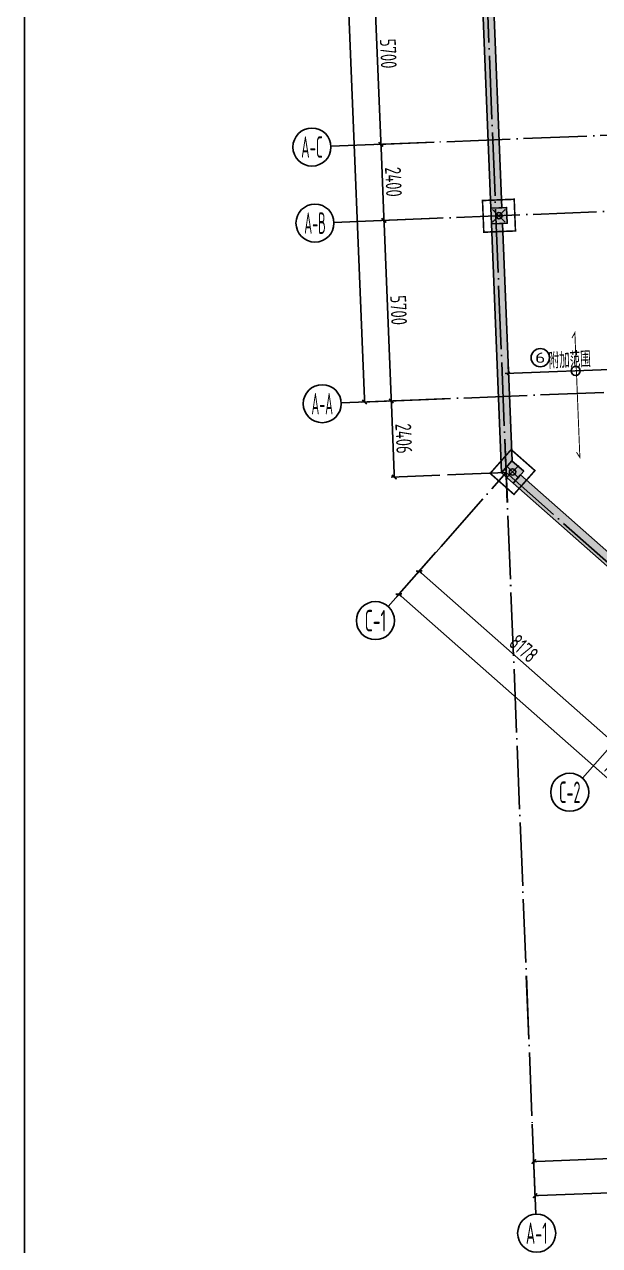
# Model space of a CAD drawing. Extents: x -57409 to 252654, y -8259 to 229119.
# Drawn here: x 23132 to 41275, y 24007 to 62523 of the extents above; entities that cross this region are included whole.
import ezdxf
from ezdxf.enums import TextEntityAlignment as Align

# ---------------------------------------------------------------- set-up
doc = ezdxf.new("R2010")
doc.units = 0
doc.header["$LTSCALE"] = 100
doc.header["$PDMODE"] = 35
doc.header["$PDSIZE"] = 200
doc.linetypes.add('DOTE', pattern=[2.42, 2, -0.2, 0.02, -0.2])
doc.layers.get('0').update_dxf_attribs({"linetype": 'CONTINUOUS'})
doc.layers.get('Defpoints').update_dxf_attribs({"linetype": 'CONTINUOUS'})
for name, color, linetype in [('B-TEXT', 3, 'CONTINUOUS'), ('codim', 7, 'CONTINUOUS'), ('COLU', 7, 'CONTINUOUS'), ('CT', 2, 'CONTINUOUS'), ('dote', 253, 'DOTE'), ('h填实-柱墙', 254, 'CONTINUOUS'), ('Q-dote', 253, 'DOTE'), ('WALL', 3, 'CONTINUOUS'), ('Z-AXIS', 3, 'CONTINUOUS'), ('Z-TEXT', 2, 'CONTINUOUS'), ('板底钢筋', 24, 'CONTINUOUS')]:
    doc.layers.add(name, color=color, linetype=linetype)
doc.layers.add('mis', color=31, linetype='CONTINUOUS', plot=False)
doc.layers.add('重心计算', color=7, linetype='CONTINUOUS', plot=False)
doc.styles.add('_TCH_AXIS', font='tssdeng.shx', dxfattribs={"width": 0.7, "bigfont": 'tssdchn.shx'})
doc.styles.add('COMPLEX', font='tssdeng.shx', dxfattribs={"width": 0.7, "bigfont": 'tssdchn.shx'})
doc.styles.add('Jgcad-DIM', font='tssdeng.shx', dxfattribs={"width": 0.7, "bigfont": 'tssdchn.shx'})
doc.styles.add('TSSD_Dimension', font='tssdeng.shx', dxfattribs={"width": 0.7})
doc.dimstyles.new('TSSD_100_100$0', dxfattribs={"dimtxt": 300, "dimasz": 100, "dimexe": 100, "dimexo": 250, "dimgap": 100, "dimtad": 1, "dimdec": 0, "dimzin": 0, "dimdsep": 46, "dimtxsty": 'TSSD_Dimension', "dimblk": '_tsdbk', "dimblk1": '_tsdbk', "dimblk2": '_tsdbk', "dimsah": 1, "dimcen": 0, "dimdle": 100, "dimclrt": 7, "dimadec": 0, "dimazin": 0, "dimtfac": 1, "dimtdec": 0, "dimtix": 1, "dimtmove": 2, "dimatfit": 3, "dimldrblk": '_tsdbk', "dimfxl": 1, "dimtolj": 1, "dimtzin": 0, "dimarcsym": 0})

# ---------------------------------------------------------------- blocks, each defined once
blk = doc.blocks.new('_tsdbk')
blk.add_line((-1, 0), (0, 0))
at = {"const_width": 0.5}
blk.add_lwpolyline([(-0.7, -0.7), (0.7, 0.7)], dxfattribs=at)
blk = doc.blocks.new('*D105')
at = {"layer": 'Defpoints', "color": 0}
for p in [(35831, 64504), (34377, 58741), (36060, 58809)]:
    blk.add_point(p, dxfattribs=at)
at = {"layer": 'Z-AXIS', "color": 0, "lineweight": -2}
for p, q in [((35581, 64494), (34048, 64433)), ((34152, 64337), (34373, 58841)), ((35810, 58799), (34277, 58737))]:
    blk.add_line(p, q, dxfattribs=at)
at = {"layer": 'Z-AXIS', "color": 0, "lineweight": -2, "xscale": 100, "yscale": 100, "zscale": 100}
for p, rotation in [((34148, 64437), 92.29877300043938), ((34377, 58741), 272.2987730004394)]:
    blk.add_blockref('_tsdbk', p, dxfattribs=dict(at, rotation=rotation))
at = {"layer": 'Z-AXIS', "color": 7, "insert": (34612, 61603), "char_height": 500, "attachment_point": 5, "rotation": 272.2988, "style": 'TSSD_Dimension'}
blk.add_mtext('\\A1;5700', dxfattribs=at)
blk = doc.blocks.new('*D107')
at = {"layer": 'Defpoints', "color": 0}
for p in [(27387, 211884), (29911, 211986), (36385, 50715)]:
    blk.add_point(p, dxfattribs=at)
at = {"layer": 'Z-AXIS', "color": 0, "lineweight": -2}
for p, q in [((29661, 211976), (27287, 211880)), ((33856, 50714), (27391, 211784)), ((36135, 50705), (33760, 50610))]:
    blk.add_line(p, q, dxfattribs=at)
at = {"layer": 'Z-AXIS', "color": 0, "lineweight": -2, "xscale": 100, "yscale": 100, "zscale": 100}
for p, rotation in [((27387, 211884), 92.29877300043938), ((33860, 50614), 272.2987730004394)]:
    blk.add_blockref('_tsdbk', p, dxfattribs=dict(at, rotation=rotation))
at = {"layer": 'Z-AXIS', "color": 7, "insert": (30973, 131263), "char_height": 500, "attachment_point": 5, "rotation": 272.2988, "style": 'TSSD_Dimension'}
blk.add_mtext('\\A1;161400', dxfattribs=at)
blk = doc.blocks.new('_AXISO')
blk.add_circle((0, 0), 0.5)
at = {"layer": 'B-TEXT', "style": 'COMPLEX', "width": 1.450893}
blk.add_attdef('A', text='', height=0.56, dxfattribs=at).set_placement((0.249375, -0.28), (0.749375, -0.28), align=Align.FIT)
blk = doc.blocks.new('*D111')
at = {"layer": 'Defpoints', "color": 0}
for p in [(36060, 58809), (34473, 56343), (36156, 56411)]:
    blk.add_point(p, dxfattribs=at)
at = {"layer": 'Z-AXIS', "color": 0, "lineweight": -2}
for p, q in [((35810, 58799), (34277, 58737)), ((34381, 58641), (34469, 56443)), ((35906, 56401), (34373, 56339))]:
    blk.add_line(p, q, dxfattribs=at)
at = {"layer": 'Z-AXIS', "color": 0, "lineweight": -2, "xscale": 100, "yscale": 100, "zscale": 100}
for p, rotation in [((34377, 58741), 92.29877300043938), ((34473, 56343), 272.2987730004394)]:
    blk.add_blockref('_tsdbk', p, dxfattribs=dict(at, rotation=rotation))
at = {"layer": 'Z-AXIS', "color": 7, "insert": (34775, 57556), "char_height": 500, "attachment_point": 5, "rotation": 272.2988, "style": 'TSSD_Dimension'}
blk.add_mtext('\\A1;2400', dxfattribs=at)
blk = doc.blocks.new('*D112')
at = {"layer": 'Defpoints', "color": 0}
for p in [(36156, 56411), (34702, 50648), (36385, 50715)]:
    blk.add_point(p, dxfattribs=at)
at = {"layer": 'Z-AXIS', "color": 0, "lineweight": -2}
for p, q in [((35906, 56401), (34373, 56339)), ((34477, 56243), (34698, 50748)), ((36135, 50705), (34602, 50644))]:
    blk.add_line(p, q, dxfattribs=at)
at = {"layer": 'Z-AXIS', "color": 0, "lineweight": -2, "xscale": 100, "yscale": 100, "zscale": 100}
for p, rotation in [((34473, 56343), 92.29877300043938), ((34702, 50648), 272.2987730004394)]:
    blk.add_blockref('_tsdbk', p, dxfattribs=dict(at, rotation=rotation))
at = {"layer": 'Z-AXIS', "color": 7, "insert": (34937, 53510), "char_height": 500, "attachment_point": 5, "rotation": 272.2988, "style": 'TSSD_Dimension'}
blk.add_mtext('\\A1;5700', dxfattribs=at)
blk = doc.blocks.new('*D113')
at = {"layer": 'Defpoints', "color": 0}
for p in [(34702, 50648), (36385, 50715), (36481, 48312)]:
    blk.add_point(p, dxfattribs=at)
at = {"layer": 'Z-AXIS', "color": 0, "lineweight": -2}
for p, q in [((36135, 50705), (34602, 50644)), ((34794, 48344), (34706, 50548)), ((36231, 48302), (34698, 48240))]:
    blk.add_line(p, q, dxfattribs=at)
at = {"layer": 'Z-AXIS', "color": 0, "lineweight": -2, "xscale": 100, "yscale": 100, "zscale": 100}
for p, rotation in [((34702, 50648), 92.29877300043938), ((34798, 48244), 272.2987730004394)]:
    blk.add_blockref('_tsdbk', p, dxfattribs=dict(at, rotation=rotation))
at = {"layer": 'Z-AXIS', "color": 7, "insert": (35100, 49460), "char_height": 500, "attachment_point": 5, "rotation": 272.2988, "style": 'TSSD_Dimension'}
blk.add_mtext('\\A1;2406', dxfattribs=at)
blk = doc.blocks.new('*D114')
at = {"layer": 'Defpoints', "color": 0}
for p in [(39152, 27833), (44748, 28057), (44795, 26881)]:
    blk.add_point(p, dxfattribs=at)
at = {"layer": 'Z-AXIS', "color": 0, "lineweight": -2}
for p, q in [((44758, 27807), (44799, 26782)), ((39162, 27583), (39203, 26557)), ((39299, 26661), (44695, 26877))]:
    blk.add_line(p, q, dxfattribs=at)
at = {"layer": 'Z-AXIS', "color": 0, "lineweight": -2, "xscale": 100, "yscale": 100, "zscale": 100}
for p, rotation in [((44795, 26881), 2.298772996998719), ((39199, 26657), 182.2987729969987)]:
    blk.add_blockref('_tsdbk', p, dxfattribs=dict(at, rotation=rotation))
at = {"layer": 'Z-AXIS', "color": 7, "insert": (41983, 27119), "char_height": 500, "attachment_point": 5, "rotation": 2.2988, "style": 'TSSD_Dimension'}
blk.add_mtext('\\A1;5600', dxfattribs=at)
blk = doc.blocks.new('*D118')
at = {"layer": 'Defpoints', "color": 0}
for p in [(63882, 28825), (39152, 27833), (63973, 26573)]:
    blk.add_point(p, dxfattribs=at)
at = {"layer": 'Z-AXIS', "color": 0, "lineweight": -2}
for p, q in [((63892, 28576), (63977, 26473)), ((39162, 27583), (39247, 25480)), ((39343, 25584), (63873, 26569))]:
    blk.add_line(p, q, dxfattribs=at)
at = {"layer": 'Z-AXIS', "color": 0, "lineweight": -2, "xscale": 100, "yscale": 100, "zscale": 100}
for p, rotation in [((63973, 26573), 2.298772996998719), ((39243, 25580), 182.2987729969987)]:
    blk.add_blockref('_tsdbk', p, dxfattribs=dict(at, rotation=rotation))
at = {"layer": 'Z-AXIS', "color": 7, "insert": (51594, 26426), "char_height": 500, "attachment_point": 5, "rotation": 2.2988, "style": 'TSSD_Dimension'}
blk.add_mtext('\\A1;24750', dxfattribs=at)
blk = doc.blocks.new('*D128')
at = {"layer": 'Defpoints', "color": 0}
for p in [(36273, 46061), (42403, 40647), (41716, 39869)]:
    blk.add_point(p, dxfattribs=at)
at = {"layer": 'Z-AXIS', "color": 0, "lineweight": -2}
for p, q in [((36108, 45873), (35520, 45208)), ((35662, 45217), (41641, 39935)), ((42237, 40459), (41650, 39794))]:
    blk.add_line(p, q, dxfattribs=at)
at = {"layer": 'Z-AXIS', "color": 0, "lineweight": -2, "xscale": 100, "yscale": 100, "zscale": 100}
for p, rotation in [((35587, 45283), 138.5453773378567), ((41716, 39869), 318.5453773378567)]:
    blk.add_blockref('_tsdbk', p, dxfattribs=dict(at, rotation=rotation))
at = {"layer": 'Z-AXIS', "color": 7, "insert": (38883, 42839), "char_height": 500, "attachment_point": 5, "rotation": 318.5454, "style": 'TSSD_Dimension'}
blk.add_mtext('\\A1;8178', dxfattribs=at)
blk = doc.blocks.new('*D131')
at = {"layer": 'Defpoints', "color": 0}
for p in [(36273, 46061), (49478, 34397), (48147, 32891)]:
    blk.add_point(p, dxfattribs=at)
at = {"layer": 'Z-AXIS', "color": 0, "lineweight": -2}
for p, q in [((36108, 45873), (34877, 44480)), ((35018, 44488), (48072, 32957)), ((49312, 34210), (48081, 32816))]:
    blk.add_line(p, q, dxfattribs=at)
at = {"layer": 'Z-AXIS', "color": 0, "lineweight": -2, "xscale": 100, "yscale": 100, "zscale": 100}
for p, rotation in [((34943, 44555), 138.5453773378567), ((48147, 32891), 318.5453773378567)]:
    blk.add_blockref('_tsdbk', p, dxfattribs=dict(at, rotation=rotation))
at = {"layer": 'Z-AXIS', "color": 7, "insert": (41914, 38864), "char_height": 500, "attachment_point": 5, "rotation": 318.5454, "style": 'TSSD_Dimension'}
blk.add_mtext('\\A1;17618', dxfattribs=at)
blk = doc.blocks.new('_ArchTick')
at = {"color": 0, "linetype": 'ByBlock', "const_width": 0.4}
blk.add_lwpolyline([(-0.5, -0.5), (0.5, 0.5)], dxfattribs=at)
blk = doc.blocks.new('*D2858')
at = {"layer": 'codim', "color": 0, "lineweight": -2}
blk.add_line((38298, 51509), (42395, 51674), dxfattribs=at)
at = {"layer": 'codim', "color": 7, "lineweight": -2}
for p, q in [((38397, 51543), (38388, 51763)), ((42293, 51699), (42285, 51920))]:
    blk.add_line(p, q, dxfattribs=at)
at = {"layer": 'Defpoints', "color": 0}
for p in [(42295, 51670), (38407, 51293), (42303, 51449)]:
    blk.add_point(p, dxfattribs=at)
at = {"layer": 'codim', "color": 0, "lineweight": -2, "xscale": 100, "yscale": 100, "zscale": 100}
for p, rotation in [((42295, 51670), 2.300000000570372), ((38398, 51513), 182.3000000005704)]:
    blk.add_blockref('_ArchTick', p, dxfattribs=dict(at, rotation=rotation))
at = {"layer": 'codim', "color": 1, "insert": (40332, 51941), "char_height": 500, "attachment_point": 5, "rotation": 2.3, "style": 'Jgcad-DIM'}
blk.add_mtext('\\A1;\\A1;附加范围', dxfattribs=at)
blk = doc.blocks.new('1')
at = {"layer": 'dote', "ltscale": 10}
blk.add_line((458698, 592855), (587451, 458371), dxfattribs=at)
blk = doc.blocks.new('后浇带现场')
at = {"layer": 'Q-dote', "ltscale": 10}
blk.add_line((659263, 761135), (666731, 575100), dxfattribs=at)
at = {"color": 1, "lineweight": 30, "rotation": 318.5460777723208}
blk.add_blockref('1', (-77006, 620463), dxfattribs=at)

msp = doc.modelspace()

# ---------------------------------------------------------------- hatches: boundary and pattern name
at = {"layer": 'h填实-柱墙'}
for points in [[(37537.2, 64322.7), (37887, 64336.7), (38191.8, 56742.8), (37842.1, 56728.8)], [(37862.1, 56229.2), (38361.7, 56249.2), (38341.7, 56748.8), (37842.1, 56728.8)], [(38177, 48384.9), (37862.1, 56229.2), (38211.9, 56243.2), (38512.4, 48755.8), (38508, 48759.7)], [(38177, 48384.9), (38551.8, 48053.9), (38882.8, 48428.7), (38508, 48759.7)], [(38551.8, 48053.9), (44202.9, 43062.2), (44434.6, 43324.5), (38783.5, 48316.2)]]:
    msp.add_hatch(color=256, dxfattribs=at).paths.add_polyline_path(points)

# ---------------------------------------------------------------- linework, layer by layer
at = {"layer": 'codim'}
msp.add_circle((40521.1, 51596.8), 142.6, dxfattribs=at)
at = {"layer": 'COLU'}
for points in [[(37862.1, 56229.2), (38361.7, 56249.2), (38341.7, 56748.8), (37842.1, 56728.8)], [(38177, 48384.9), (38551.8, 48053.9), (38882.8, 48428.7), (38508, 48759.7)]]:
    msp.add_lwpolyline(points, close=True, dxfattribs=at)
at = {"layer": 'CT', "const_width": 50}
for points in [[(37622.4, 55969.4), (38621.6, 56009.5), (38581.4, 57008.7), (37582.3, 56968.6)], [(37824.1, 48363.1), (38573.6, 47701), (39235.7, 48450.5), (38486.2, 49112.5)]]:
    msp.add_lwpolyline(points, close=True, dxfattribs=at)
at = {"layer": 'dote', "ltscale": 10}
for p, q in [((31684.2, 213867.8), (39152.2, 27832.6)), ((62635.8, 59875.8), (36059.8, 58809)), ((43597.5, 56709.6), (36156.1, 56410.9)), ((43826.1, 51014.2), (35792.1, 50691.7)), ((36273.3, 46060.7), (38327.1, 48385.8)), ((38327.1, 48385.8), (36481.2, 48311.7)), ((38327.1, 48385.8), (52854.3, 35553.7))]:
    msp.add_line(p, q, dxfattribs=at)
at = {"layer": 'mis'}
msp.add_lwpolyline([(23132, 229118.7), (252632, 229118.7), (252632, -6908), (23132, -6908)], close=True, dxfattribs=at)
at = {"layer": 'WALL'}
for points in [[(37537.2, 64322.7), (37887, 64336.7), (38191.8, 56742.8), (37842.1, 56728.8)], [(38177, 48384.9), (37862.1, 56229.2), (38211.9, 56243.2), (38512.4, 48755.8), (38508, 48759.7)]]:
    msp.add_lwpolyline(points, close=True, dxfattribs=at)
msp.add_lwpolyline([(38551.8, 48053.9), (44202.9, 43062.2), (44434.6, 43324.5), (38783.5, 48316.2), (38551.8, 48053.9)], dxfattribs=at)
at = {"layer": 'Z-AXIS'}
for p, q in [((32800.6, 58678.1), (36059.8, 58809)), ((32896.9, 56280.1), (36156.1, 56410.9)), ((33125.5, 50584.7), (36384.7, 50715.5)), ((34601.9, 44168.4), (36273.3, 46060.7)), ((40731.2, 38754.3), (42402.6, 40646.5)), ((39266, 24997.2), (39152.2, 27832.6))]:
    msp.add_line(p, q, dxfattribs=at)
at = {"layer": '板底钢筋', "const_width": 30}
msp.add_lwpolyline([(40546.5, 49028.8), (40653.1, 48866.3), (40495.2, 52800.5), (40401.9, 52629.9)], dxfattribs=at)
at = {"layer": '重心计算', "color": 5}
for p in [(38101.9, 56489), (38101.9, 56489), (38529.9, 48406.8), (38529.9, 48406.8)]:
    msp.add_point(p, dxfattribs=at)

# ---------------------------------------------------------------- block references
at = {"color": 3, "lineweight": 30}
msp.add_blockref('后浇带现场', (-627579.1, -547267.4), dxfattribs=at)
at = {"layer": 'Z-AXIS'}
ref = msp.add_blockref('_AXISO', (32201.1, 58654.1), dxfattribs=dict(at, xscale=1199.999999999998, yscale=1200, zscale=1200, rotation=359.9996457873818))
ref.add_attrib('A', 'A-C', dxfattribs={"color": 7, "height": 678.82, "rotation": 359.99965, "style": '_TCH_AXIS', "width": 0.412698}).set_placement((31861.7, 58314.7), (32540.5, 58314.7), align=Align.FIT)
ref = msp.add_blockref('_AXISO', (32297.3, 56256), dxfattribs=dict(at, xscale=1199.999999999998, yscale=1200, zscale=1200, rotation=359.9996457873818))
ref.add_attrib('A', 'A-B', dxfattribs={"color": 7, "height": 678.82, "rotation": 359.99965, "style": '_TCH_AXIS', "width": 0.419355}).set_placement((31957.9, 55916.6), (32636.8, 55916.6), align=Align.FIT)
ref = msp.add_blockref('_AXISO', (32526, 50560.6), dxfattribs=dict(at, xscale=1199.999999999998, yscale=1200, zscale=1200, rotation=359.9996457873818))
ref.add_attrib('A', 'A-A', dxfattribs={"color": 7, "height": 678.82, "rotation": 359.99965, "style": '_TCH_AXIS', "width": 0.40625}).set_placement((32186.6, 50221.2), (32865.4, 50221.2), align=Align.FIT)
ref = msp.add_blockref('_AXISO', (34204.7, 43718.8), dxfattribs=dict(at, xscale=1199.999999999998, yscale=1200, zscale=1200, rotation=359.9996457873818))
ref.add_attrib('A', 'C-1', dxfattribs={"color": 7, "height": 678.82, "rotation": 359.99965, "style": '_TCH_AXIS', "width": 0.464286}).set_placement((33865.2, 43379.3), (34544.1, 43379.3), align=Align.FIT)
ref = msp.add_blockref('_AXISO', (40334, 38304.6), dxfattribs=dict(at, xscale=1199.999999999998, yscale=1200, zscale=1200, rotation=359.9996457873818))
ref.add_attrib('A', 'C-2', dxfattribs={"color": 7, "height": 678.82, "rotation": 359.99965, "style": '_TCH_AXIS', "width": 0.42623}).set_placement((39994.6, 37965.2), (40673.4, 37965.2), align=Align.FIT)
ref = msp.add_blockref('_AXISO', (39290.1, 24397.7), dxfattribs=dict(at, xscale=1199.999999999998, yscale=1200, zscale=1200, rotation=359.9996457873818))
ref.add_attrib('A', 'A-1', dxfattribs={"color": 7, "height": 678.82, "rotation": 359.99965, "style": '_TCH_AXIS', "width": 0.45614}).set_placement((38950.6, 24058.3), (39629.5, 24058.3), align=Align.FIT)
at = {"layer": 'Z-TEXT'}
ref = msp.add_blockref('_AXISO', (39404.1, 52012.8), dxfattribs=dict(at, xscale=576.0000000000059, yscale=576, zscale=576, rotation=359.9996457873814))
ref.add_attrib('A', '6', dxfattribs={"layer": 'Z-AXIS', "color": 7, "height": 325.8, "rotation": 359.99965, "style": '_TCH_AXIS', "width": 2}).set_placement((39241.2, 51849.9), (39567.1, 51849.9), align=Align.FIT)

# ---------------------------------------------------------------- dimensions: what is measured, and where the dimension line sits
at = {"layer": 'codim'}
dim = msp.add_linear_dim(base=(42294.6, 51669.8), p1=(38406.6, 51292.9), p2=(42303.5, 51449.4), angle=182.3, text='\\A1;附加范围', dimstyle='TSSD_100_100$0', override={"dimtxt": 500, "dimexe": 250, "dimtxsty": 'Jgcad-DIM', "dimblk": 'ArchTick', "dimblk1": 'ArchTick', "dimblk2": 'ArchTick', "dimclre": 7, "dimclrt": 1, "dimadec": 3}, dxfattribs=at)
dim.commit()
dim.dimension.update_dxf_attribs({"geometry": '*D2858', "text_midpoint": (40332.1, 51941.3)})
at = {"layer": 'Z-AXIS'}
for base, p1, p2, angle, picture, middle in [((27386.6, 211884.3), (36384.7, 50715.5), (29910.9, 211985.6), 92.29877, '*D107', (30973.2, 131263.3)), ((34376.9, 58741.4), (35831.2, 64504.4), (36059.8, 58809), 92.29877, '*D105', (34612.3, 61603.2)), ((34473.1, 56343.3), (36059.8, 58809), (36156.1, 56410.9), 92.29877, '*D111', (34774.7, 57556.4)), ((34701.8, 50647.9), (36156.1, 56410.9), (36384.7, 50715.5), 92.29877, '*D112', (34937.2, 53509.7)), ((34701.8, 50647.9), (36481.2, 48311.7), (36384.7, 50715.5), 92.29877, '*D113', (35099.7, 49460.1)), ((41716, 39869.2), (36273.3, 46060.7), (42402.6, 40646.5), 318.54538, '*D128', (38883.1, 42838.6)), ((63972.7, 26572.7), (39152.2, 27832.6), (63882.2, 28825.4), 2.29877, '*D118', (51593.6, 26426)), ((44794.9, 26881.4), (39152.2, 27832.6), (44747.7, 28057.3), 2.29877, '*D114', (41983.1, 27118.8))]:
    dim = msp.add_linear_dim(base=base, p1=p1, p2=p2, angle=angle, dimstyle='TSSD_100_100$0', override={"dimtxt": 500}, dxfattribs=at)
    dim.commit()
    dim.dimension.update_dxf_attribs({"geometry": picture, "text_midpoint": middle})
dim = msp.add_linear_dim(base=(48147.3, 32891), p1=(36273.3, 46060.7), p2=(49477.6, 34397.1), angle=318.54538, dimstyle='TSSD_100_100$0', override={"dimtxt": 500}, dxfattribs=at)
dim.commit()
dim.dimension.update_dxf_attribs({"geometry": '*D131', "text_midpoint": (41913.7, 38864.3), "dimtype": 160})

doc.saveas('drawing.dxf')
